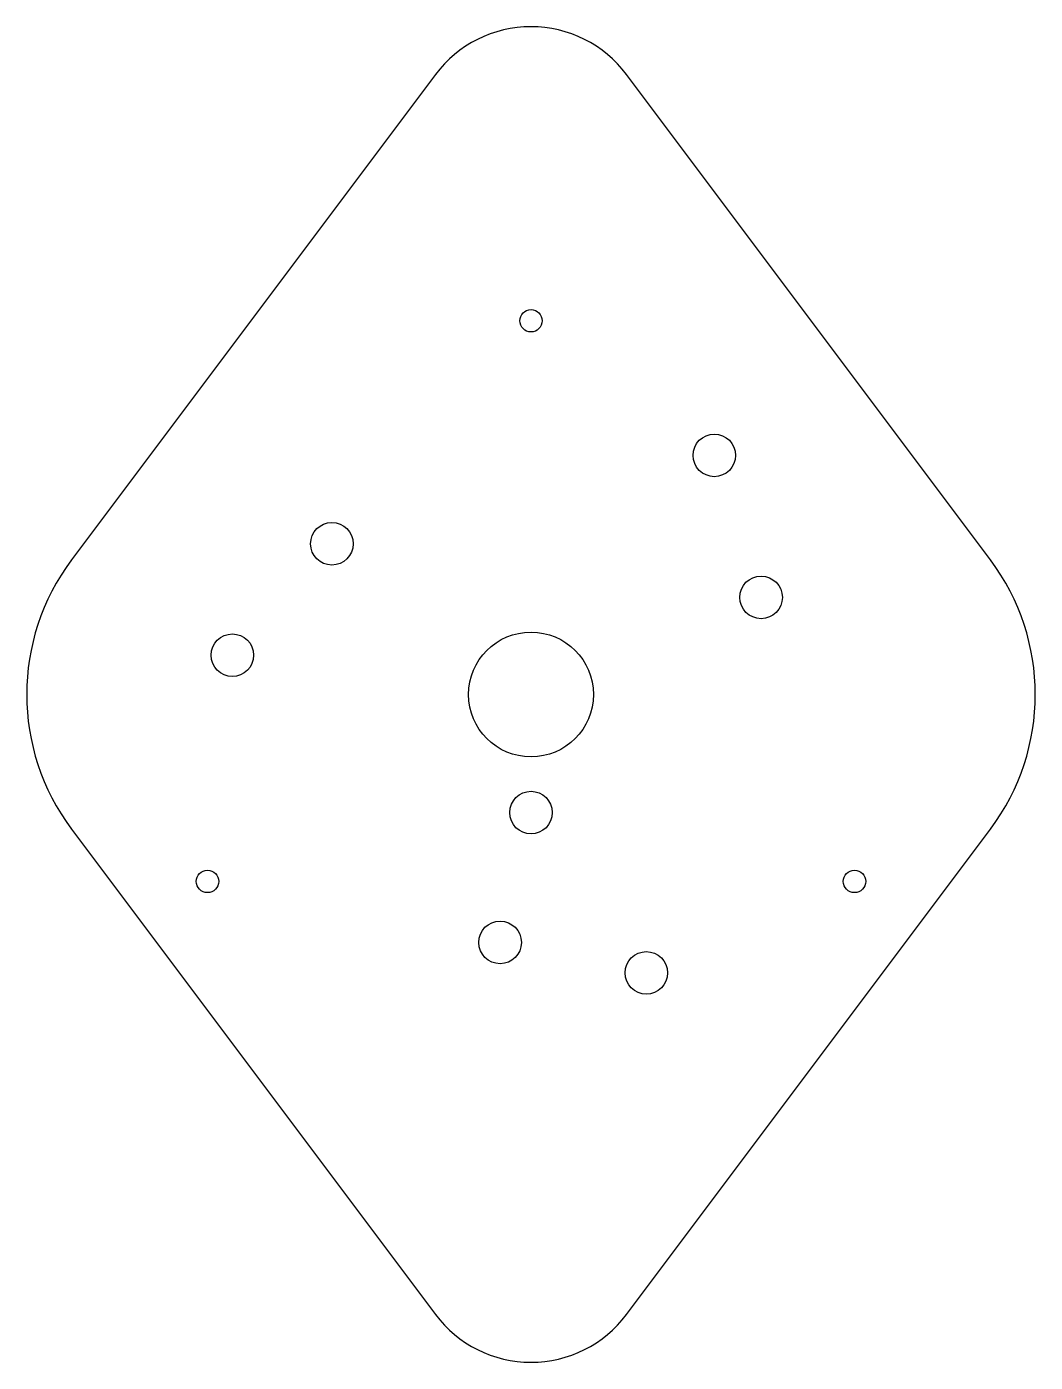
# Model space of a CAD drawing. Header units: millimetres. Extents: x -33.8 to 33.7, y -44.7 to 44.7.
import ezdxf

# ---------------------------------------------------------------- set-up
doc = ezdxf.new("R2010")
doc.units = ezdxf.units.MM

msp = doc.modelspace()

# ---------------------------------------------------------------- linework, layer by layer
msp.add_lwpolyline([(-6.4, -41.467, 0.5), (6.4, -41.467), (30.75, -9, 0.333333), (30.75, 9), (6.4, 41.467, 0.5), (-6.4, 41.467), (-30.75, 9, 0.333333), (-30.75, -9)], format="xyb", close=True)
for centre, radius in [((0, 25), 0.75), ((12.268, 15.995), 1.425), ((-13.324, 10.085), 1.425), ((15.396, 6.497), 1.425), ((-19.986, 2.627), 1.425), ((0, 0), 4.175), ((0, -7.9), 1.425), ((-21.651, -12.5), 0.75), ((21.651, -12.5), 0.75), ((-2.071, -16.581), 1.425), ((7.718, -18.622), 1.425)]:
    msp.add_circle(centre, radius)

doc.saveas('drawing.dxf')
